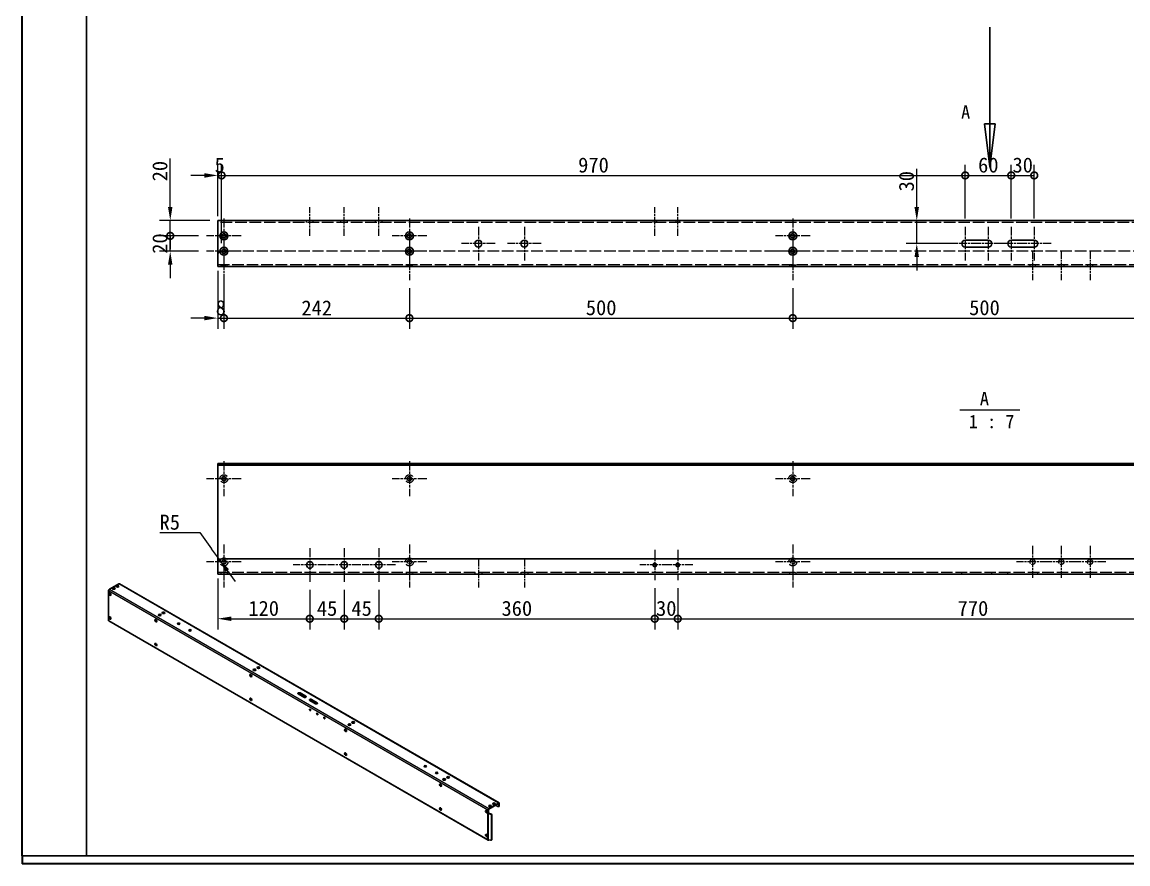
# Model space of a CAD drawing. Header units: millimetres. Extents: x 42 to 2902, y 38 to 2041.
# Drawn here: x 42 to 1484, y 38 to 1136 of the extents above; entities that cross this region are included whole.
import ezdxf

# ---------------------------------------------------------------- set-up
doc = ezdxf.new("R2010")
doc.units = ezdxf.units.MM
doc.header["$LTSCALE"] = 7
doc.linetypes.add('CHAIN', pattern=[0.3543, 0.2362, -0.0295, 0.0591, -0.0295])
doc.linetypes.add('DASHED', pattern=[0.2067, 0.1654, -0.0413])
for name, color, linetype, lineweight, true_color in [('中心标记 (ISO)', 1, 'CHAIN', 18, 0xc2ff0000), ('中心线 (ISO)', 1, 'CHAIN', 18, 0xc2ff0000), ('剖切线 (ISO)', 7, 'CHAIN', 25, 0xc2008000), ('尺寸 (ISO)', 7, 'Continuous', 18, 0xc2008000), ('符号 (ISO)', 7, 'Continuous', 18, 0xc2008000), ('隐藏 (ISO)', 5, 'DASHED', 18, 0xc20000ff)]:
    doc.layers.add(name, color=color, linetype=linetype, lineweight=lineweight, true_color=true_color)
for name, color, linetype, lineweight in [('可见 (ISO)', 7, 'Continuous', 25), ('可见窄的 (ISO)', 7, 'Continuous', 18), ('图框 (ISO)', 7, 'Continuous', 35)]:
    doc.layers.add(name, color=color, linetype=linetype, lineweight=lineweight)
doc.styles.add('HZ_33', font='simfang.ttf')
doc.styles.add('文本样式74', font='SimSun.ttf')
doc.styles.add('最新国标', font='simfang.ttf')
doc.dimstyles.new('默认 (GB)', dxfattribs={"dimscale": 7, "dimtxt": 2.8, "dimasz": 2.5, "dimexe": 2, "dimexo": 1.5, "dimgap": 0.5, "dimtad": 1, "dimtoh": 1, "dimdsep": 46, "dimtxsty": '最新国标', "dimcen": 0.09, "dimdle": 10, "dimaunit": 1, "dimadec": 3, "dimazin": 2, "dimtfac": 0.535714, "dimtdec": 3, "dimtmove": 0, "dimatfit": 3, "dimfxl": 1, "dimtolj": 1, "dimlwd": -1, "dimlwe": -1, "dimarcsym": 0})

# ---------------------------------------------------------------- blocks, each defined once
blk = doc.blocks.new('图框 最新国标')
at = {"layer": '图框 (ISO)'}
for p, q in [((6, 7), (6, 291.5)), ((6, 7), (6, 5.5)), ((6, 7), (6, 5.5)), ((414.5, 5.5), (6, 5.5))]:
    blk.add_line(p, q, dxfattribs=at)
at = {"layer": '图框 (ISO)', "color": 7, "linetype": 'Continuous', "lineweight": 25}
for p, q in [((18, 7), (18, 290)), ((413, 7), (6, 7)), ((413, 7), (18, 7))]:
    blk.add_line(p, q, dxfattribs=at)
at = {"layer": '图框 (ISO)', "style": '文本样式74'}
blk.add_attdef('零件代号_001', (46.18, 287.02), '', height=2.5, rotation=180, dxfattribs=at)
blk = doc.blocks.new('_DotSmall')
at = {"color": 0, "linetype": 'ByBlock', "const_width": 0.5}
blk.add_lwpolyline([(-0.0625, 0, 1), (0.0625, 0, 1)], format="xyb", close=True, dxfattribs=at)
blk = doc.blocks.new('*D22')
at = {"layer": 'Defpoints', "color": 0}
for p in [(302.2, 935.8), (297.2, 872), (302.2, 837)]:
    blk.add_point(p, dxfattribs=at)
at = {"layer": '尺寸 (ISO)', "color": 116, "true_color": 0x000000}
for p, q in [((297.2, 882.5), (297.2, 949.8)), ((302.2, 847.5), (302.2, 949.8)), ((279.7, 935.8), (262.2, 935.8)), ((297.2, 935.8), (302.2, 935.8)), ((302.2, 935.8), (319.7, 935.8))]:
    blk.add_line(p, q, dxfattribs=at)
blk.add_solid([(279.7, 938.7), (279.7, 932.8), (297.2, 935.8)], dxfattribs=at)
at = {"layer": '尺寸 (ISO)', "color": 116, "true_color": 0x000000, "xscale": 17.5, "yscale": 17.5, "zscale": 17.5, "rotation": 180}
blk.add_blockref('_DotSmall', (302.2, 935.8), dxfattribs=at)
at = {"layer": '尺寸 (ISO)', "insert": (299.7, 949.2), "char_height": 19.6, "attachment_point": 5, "style": '最新国标'}
blk.add_mtext('\\A1;5', dxfattribs=at)
blk = doc.blocks.new('*D23')
at = {"layer": 'Defpoints', "color": 0}
for p in [(1332.2, 935.8), (1272.2, 869), (1332.2, 869)]:
    blk.add_point(p, dxfattribs=at)
at = {"layer": '尺寸 (ISO)', "color": 116, "true_color": 0x000000}
for p, q in [((1272.2, 879.5), (1272.2, 949.8)), ((1332.2, 879.5), (1332.2, 949.8)), ((1272.2, 935.8), (1332.2, 935.8))]:
    blk.add_line(p, q, dxfattribs=at)
at = {"layer": '尺寸 (ISO)', "color": 116, "true_color": 0x000000, "xscale": 17.5, "yscale": 17.5, "zscale": 17.5, "rotation": 180}
blk.add_blockref('_DotSmall', (1272.2, 935.8), dxfattribs=at)
at = {"layer": '尺寸 (ISO)', "color": 116, "true_color": 0x000000, "xscale": 17.5, "yscale": 17.5, "zscale": 17.5}
blk.add_blockref('_DotSmall', (1332.2, 935.8), dxfattribs=at)
at = {"layer": '尺寸 (ISO)', "insert": (1302.3, 949.2), "char_height": 19.6, "attachment_point": 5, "style": '最新国标'}
blk.add_mtext('\\A1;60', dxfattribs=at)
blk = doc.blocks.new('*D24')
at = {"layer": 'Defpoints', "color": 0}
for p in [(1272.2, 935.8), (1272.2, 869), (302.2, 837)]:
    blk.add_point(p, dxfattribs=at)
at = {"layer": '尺寸 (ISO)', "color": 116, "true_color": 0x000000}
for p, q in [((302.2, 847.5), (302.2, 949.8)), ((1272.2, 879.5), (1272.2, 949.8)), ((302.2, 935.8), (1272.2, 935.8))]:
    blk.add_line(p, q, dxfattribs=at)
at = {"layer": '尺寸 (ISO)', "color": 116, "true_color": 0x000000, "xscale": 17.5, "yscale": 17.5, "zscale": 17.5, "rotation": 180}
blk.add_blockref('_DotSmall', (302.2, 935.8), dxfattribs=at)
at = {"layer": '尺寸 (ISO)', "color": 116, "true_color": 0x000000, "xscale": 17.5, "yscale": 17.5, "zscale": 17.5}
blk.add_blockref('_DotSmall', (1272.2, 935.8), dxfattribs=at)
at = {"layer": '尺寸 (ISO)', "insert": (787.3, 949.2), "char_height": 19.6, "attachment_point": 5, "style": '最新国标'}
blk.add_mtext('\\A1;970', dxfattribs=at)
blk = doc.blocks.new('*D25')
at = {"layer": 'Defpoints', "color": 0}
for p in [(1362.2, 935.8), (1332.2, 869), (1362.2, 869)]:
    blk.add_point(p, dxfattribs=at)
at = {"layer": '尺寸 (ISO)', "color": 116, "true_color": 0x000000}
for p, q in [((1332.2, 879.5), (1332.2, 949.8)), ((1362.2, 879.5), (1362.2, 949.8)), ((1332.2, 935.8), (1362.2, 935.8))]:
    blk.add_line(p, q, dxfattribs=at)
at = {"layer": '尺寸 (ISO)', "color": 116, "true_color": 0x000000, "xscale": 17.5, "yscale": 17.5, "zscale": 17.5, "rotation": 180}
blk.add_blockref('_DotSmall', (1332.2, 935.8), dxfattribs=at)
at = {"layer": '尺寸 (ISO)', "color": 116, "true_color": 0x000000, "xscale": 17.5, "yscale": 17.5, "zscale": 17.5}
blk.add_blockref('_DotSmall', (1362.2, 935.8), dxfattribs=at)
at = {"layer": '尺寸 (ISO)', "insert": (1347.2, 949.2), "char_height": 19.6, "attachment_point": 5, "style": '最新国标'}
blk.add_mtext('\\A1;30', dxfattribs=at)
blk = doc.blocks.new('*D26')
at = {"layer": 'Defpoints', "color": 0}
for p in [(297.2, 822), (305.2, 814.3), (305.2, 749.8)]:
    blk.add_point(p, dxfattribs=at)
at = {"layer": '尺寸 (ISO)', "color": 116, "true_color": 0x000000}
for p, q in [((297.2, 811.5), (297.2, 735.8)), ((305.2, 803.8), (305.2, 735.8)), ((279.7, 749.8), (262.2, 749.8)), ((297.2, 749.8), (305.2, 749.8)), ((305.2, 749.8), (322.7, 749.8))]:
    blk.add_line(p, q, dxfattribs=at)
blk.add_solid([(279.7, 752.8), (279.7, 746.9), (297.2, 749.8)], dxfattribs=at)
at = {"layer": '尺寸 (ISO)', "color": 116, "true_color": 0x000000, "xscale": 17.5, "yscale": 17.5, "zscale": 17.5, "rotation": 180}
blk.add_blockref('_DotSmall', (305.2, 749.8), dxfattribs=at)
at = {"layer": '尺寸 (ISO)', "insert": (301.2, 763.3), "char_height": 19.6, "attachment_point": 5, "style": '最新国标'}
blk.add_mtext('\\A1;8', dxfattribs=at)
blk = doc.blocks.new('*D27')
at = {"layer": 'Defpoints', "color": 0}
for p in [(305.2, 814.3), (547.2, 799.5), (547.2, 749.8)]:
    blk.add_point(p, dxfattribs=at)
at = {"layer": '尺寸 (ISO)', "color": 116, "true_color": 0x000000}
for p, q in [((305.2, 803.8), (305.2, 735.8)), ((547.2, 789), (547.2, 735.8)), ((305.2, 749.8), (547.2, 749.8))]:
    blk.add_line(p, q, dxfattribs=at)
at = {"layer": '尺寸 (ISO)', "color": 116, "true_color": 0x000000, "xscale": 17.5, "yscale": 17.5, "zscale": 17.5, "rotation": 180}
blk.add_blockref('_DotSmall', (305.2, 749.8), dxfattribs=at)
at = {"layer": '尺寸 (ISO)', "color": 116, "true_color": 0x000000, "xscale": 17.5, "yscale": 17.5, "zscale": 17.5}
blk.add_blockref('_DotSmall', (547.2, 749.8), dxfattribs=at)
at = {"layer": '尺寸 (ISO)', "insert": (426.3, 763.1), "char_height": 19.6, "attachment_point": 5, "style": '最新国标'}
blk.add_mtext('\\A1;242', dxfattribs=at)
blk = doc.blocks.new('*D28')
at = {"layer": 'Defpoints', "color": 0}
for p in [(547.2, 799.5), (1047.2, 799.5), (1047.2, 749.8)]:
    blk.add_point(p, dxfattribs=at)
at = {"layer": '尺寸 (ISO)', "color": 116, "true_color": 0x000000}
for p, q in [((547.2, 789), (547.2, 735.8)), ((1047.2, 789), (1047.2, 735.8)), ((547.2, 749.8), (1047.2, 749.8))]:
    blk.add_line(p, q, dxfattribs=at)
at = {"layer": '尺寸 (ISO)', "color": 116, "true_color": 0x000000, "xscale": 17.5, "yscale": 17.5, "zscale": 17.5, "rotation": 180}
blk.add_blockref('_DotSmall', (547.2, 749.8), dxfattribs=at)
at = {"layer": '尺寸 (ISO)', "color": 116, "true_color": 0x000000, "xscale": 17.5, "yscale": 17.5, "zscale": 17.5}
blk.add_blockref('_DotSmall', (1047.2, 749.8), dxfattribs=at)
at = {"layer": '尺寸 (ISO)', "insert": (797.3, 763.3), "char_height": 19.6, "attachment_point": 5, "style": '最新国标'}
blk.add_mtext('\\A1;500', dxfattribs=at)
blk = doc.blocks.new('*D29')
at = {"layer": 'Defpoints', "color": 0}
for p in [(1047.2, 799.5), (1547.2, 799.5), (1547.2, 749.8)]:
    blk.add_point(p, dxfattribs=at)
at = {"layer": '尺寸 (ISO)', "color": 116, "true_color": 0x000000}
for p, q in [((1047.2, 789), (1047.2, 735.8)), ((1547.2, 789), (1547.2, 735.8)), ((1047.2, 749.8), (1547.2, 749.8))]:
    blk.add_line(p, q, dxfattribs=at)
at = {"layer": '尺寸 (ISO)', "color": 116, "true_color": 0x000000, "xscale": 17.5, "yscale": 17.5, "zscale": 17.5, "rotation": 180}
blk.add_blockref('_DotSmall', (1047.2, 749.8), dxfattribs=at)
at = {"layer": '尺寸 (ISO)', "color": 116, "true_color": 0x000000, "xscale": 17.5, "yscale": 17.5, "zscale": 17.5}
blk.add_blockref('_DotSmall', (1547.2, 749.8), dxfattribs=at)
at = {"layer": '尺寸 (ISO)', "insert": (1297.3, 763.3), "char_height": 19.6, "attachment_point": 5, "style": '最新国标'}
blk.add_mtext('\\A1;500', dxfattribs=at)
blk = doc.blocks.new('*D33')
at = {"layer": 'Defpoints', "color": 0}
for p in [(235.2, 857), (282.5, 857), (282.5, 837)]:
    blk.add_point(p, dxfattribs=at)
at = {"layer": '尺寸 (ISO)', "color": 116, "true_color": 0x000000}
for p, q in [((235.2, 857), (235.2, 874.5)), ((272, 857), (221.2, 857)), ((235.2, 837), (235.2, 857)), ((272, 837), (221.2, 837)), ((235.2, 819.5), (235.2, 802))]:
    blk.add_line(p, q, dxfattribs=at)
blk.add_solid([(232.3, 819.5), (238.1, 819.5), (235.2, 837)], dxfattribs=at)
at = {"layer": '尺寸 (ISO)', "color": 116, "true_color": 0x000000, "xscale": 17.5, "yscale": 17.5, "zscale": 17.5, "rotation": 270}
blk.add_blockref('_DotSmall', (235.2, 857), dxfattribs=at)
at = {"layer": '尺寸 (ISO)', "insert": (221.8, 847), "char_height": 19.6, "attachment_point": 5, "rotation": 90, "style": '最新国标'}
blk.add_mtext('\\A1;20', dxfattribs=at)
blk = doc.blocks.new('*D34')
at = {"layer": 'Defpoints', "color": 0}
for p in [(235.2, 877), (297.2, 877), (282.5, 857)]:
    blk.add_point(p, dxfattribs=at)
at = {"layer": '尺寸 (ISO)', "color": 116, "true_color": 0x000000}
for p, q in [((235.2, 894.5), (235.2, 957.8)), ((286.7, 877), (221.2, 877)), ((235.2, 857), (235.2, 877)), ((272, 857), (221.2, 857)), ((235.2, 857), (235.2, 839.5))]:
    blk.add_line(p, q, dxfattribs=at)
blk.add_solid([(232.3, 894.5), (238.1, 894.5), (235.2, 877)], dxfattribs=at)
at = {"layer": '尺寸 (ISO)', "color": 116, "true_color": 0x000000, "xscale": 17.5, "yscale": 17.5, "zscale": 17.5, "rotation": 90}
blk.add_blockref('_DotSmall', (235.2, 857), dxfattribs=at)
at = {"layer": '尺寸 (ISO)', "insert": (221.8, 941.4), "char_height": 19.6, "attachment_point": 5, "rotation": 90, "style": '最新国标'}
blk.add_mtext('\\A1;20', dxfattribs=at)
blk = doc.blocks.new('*D35')
at = {"layer": 'Defpoints', "color": 0}
for p in [(1209, 877), (1229.1, 877), (1272.2, 847)]:
    blk.add_point(p, dxfattribs=at)
at = {"layer": '尺寸 (ISO)', "color": 116, "true_color": 0x000000}
for p, q in [((1209, 894.5), (1209, 944.5)), ((1209, 847), (1209, 877)), ((1261.7, 847), (1195, 847)), ((1209, 829.5), (1209, 812))]:
    blk.add_line(p, q, dxfattribs=at)
for points in [[(1206, 894.5), (1211.9, 894.5), (1209, 877)], [(1206, 829.5), (1211.9, 829.5), (1209, 847)]]:
    blk.add_solid(points, dxfattribs=at)
at = {"layer": '尺寸 (ISO)', "insert": (1195.6, 928.2), "char_height": 19.6, "attachment_point": 5, "rotation": 90, "style": '最新国标'}
blk.add_mtext('\\A1;30', dxfattribs=at)
blk = doc.blocks.new('二维转换剖视图0')
at = {"layer": '剖切线 (ISO)', "linetype": 'Continuous'}
for p, q in [((186.32, 161.28), (186.32, 143.28)), ((185.32, 143.28), (186.32, 135.28)), ((187.32, 143.28), (185.32, 143.28)), ((186.32, 143.28), (186.32, 135.28)), ((186.32, 135.28), (187.32, 143.28))]:
    blk.add_line(p, q, dxfattribs=at)
at = {"layer": '剖切线 (ISO)', "linetype": 'Continuous', "flags": 128}
blk.add_lwpolyline([(185.32, 143.28), (186.32, 135.28), (187.32, 143.28), (185.32, 143.28)], dxfattribs=at)
at = {"layer": '剖切线 (ISO)'}
blk.add_solid([(185.32, 143.28), (186.32, 135.28), (187.32, 143.28), (185.32, 143.28)], dxfattribs=at)
at = {"layer": '剖切线 (ISO)', "insert": (180.97, 144.22), "char_height": 2.5, "attachment_point": 7, "style": 'HZ_33'}
blk.add_mtext('A', dxfattribs=at)
blk = doc.blocks.new('*D43')
at = {"layer": 'Defpoints', "color": 0}
for p in [(297.2, 421), (417.2, 406.2), (417.2, 358)]:
    blk.add_point(p, dxfattribs=at)
at = {"layer": '尺寸 (ISO)', "color": 116, "true_color": 0x000000}
for p, q in [((297.2, 410.5), (297.2, 344)), ((417.2, 395.7), (417.2, 344)), ((314.7, 358), (417.2, 358))]:
    blk.add_line(p, q, dxfattribs=at)
blk.add_solid([(314.7, 360.9), (314.7, 355.1), (297.2, 358)], dxfattribs=at)
at = {"layer": '尺寸 (ISO)', "color": 116, "true_color": 0x000000, "xscale": 17.5, "yscale": 17.5, "zscale": 17.5}
blk.add_blockref('_DotSmall', (417.2, 358), dxfattribs=at)
at = {"layer": '尺寸 (ISO)', "insert": (357.1, 371.4), "char_height": 19.6, "attachment_point": 5, "style": '最新国标'}
blk.add_mtext('\\A1;120', dxfattribs=at)
blk = doc.blocks.new('*D44')
at = {"layer": 'Defpoints', "color": 0}
for p in [(417.2, 406.2), (462.2, 406.2), (462.2, 358)]:
    blk.add_point(p, dxfattribs=at)
at = {"layer": '尺寸 (ISO)', "color": 116, "true_color": 0x000000}
for p, q in [((417.2, 395.7), (417.2, 344)), ((462.2, 395.7), (462.2, 344)), ((417.2, 358), (462.2, 358))]:
    blk.add_line(p, q, dxfattribs=at)
at = {"layer": '尺寸 (ISO)', "color": 116, "true_color": 0x000000, "xscale": 17.5, "yscale": 17.5, "zscale": 17.5}
blk.add_blockref('_DotSmall', (417.2, 358), dxfattribs=at)
at = {"layer": '尺寸 (ISO)', "color": 116, "true_color": 0x000000, "xscale": 17.5, "yscale": 17.5, "zscale": 17.5, "rotation": 180}
blk.add_blockref('_DotSmall', (462.2, 358), dxfattribs=at)
at = {"layer": '尺寸 (ISO)', "insert": (439.8, 371.4), "char_height": 19.6, "attachment_point": 5, "style": '最新国标'}
blk.add_mtext('\\A1;45', dxfattribs=at)
blk = doc.blocks.new('*D45')
at = {"layer": 'Defpoints', "color": 0}
for p in [(462.2, 406.2), (507.2, 406.2), (507.2, 358)]:
    blk.add_point(p, dxfattribs=at)
at = {"layer": '尺寸 (ISO)', "color": 116, "true_color": 0x000000}
for p, q in [((462.2, 395.7), (462.2, 344)), ((507.2, 395.7), (507.2, 344)), ((462.2, 358), (507.2, 358))]:
    blk.add_line(p, q, dxfattribs=at)
at = {"layer": '尺寸 (ISO)', "color": 116, "true_color": 0x000000, "xscale": 17.5, "yscale": 17.5, "zscale": 17.5}
blk.add_blockref('_DotSmall', (462.2, 358), dxfattribs=at)
at = {"layer": '尺寸 (ISO)', "color": 116, "true_color": 0x000000, "xscale": 17.5, "yscale": 17.5, "zscale": 17.5, "rotation": 180}
blk.add_blockref('_DotSmall', (507.2, 358), dxfattribs=at)
at = {"layer": '尺寸 (ISO)', "insert": (484.8, 371.4), "char_height": 19.6, "attachment_point": 5, "style": '最新国标'}
blk.add_mtext('\\A1;45', dxfattribs=at)
blk = doc.blocks.new('*D46')
at = {"layer": 'Defpoints', "color": 0}
for p in [(507.2, 406.2), (867.2, 408.5), (867.2, 358)]:
    blk.add_point(p, dxfattribs=at)
at = {"layer": '尺寸 (ISO)', "color": 116, "true_color": 0x000000}
for p, q in [((507.2, 395.7), (507.2, 344)), ((867.2, 398), (867.2, 344)), ((507.2, 358), (867.2, 358))]:
    blk.add_line(p, q, dxfattribs=at)
at = {"layer": '尺寸 (ISO)', "color": 116, "true_color": 0x000000, "xscale": 17.5, "yscale": 17.5, "zscale": 17.5, "rotation": 180}
blk.add_blockref('_DotSmall', (507.2, 358), dxfattribs=at)
at = {"layer": '尺寸 (ISO)', "color": 116, "true_color": 0x000000, "xscale": 17.5, "yscale": 17.5, "zscale": 17.5}
blk.add_blockref('_DotSmall', (867.2, 358), dxfattribs=at)
at = {"layer": '尺寸 (ISO)', "insert": (687.3, 371.4), "char_height": 19.6, "attachment_point": 5, "style": '最新国标'}
blk.add_mtext('\\A1;360', dxfattribs=at)
blk = doc.blocks.new('*D47')
at = {"layer": 'Defpoints', "color": 0}
for p in [(867.2, 408.5), (897.2, 408.5), (897.2, 358)]:
    blk.add_point(p, dxfattribs=at)
at = {"layer": '尺寸 (ISO)', "color": 116, "true_color": 0x000000}
for p, q in [((867.2, 398), (867.2, 344)), ((897.2, 398), (897.2, 344)), ((867.2, 358), (897.2, 358))]:
    blk.add_line(p, q, dxfattribs=at)
at = {"layer": '尺寸 (ISO)', "color": 116, "true_color": 0x000000, "xscale": 17.5, "yscale": 17.5, "zscale": 17.5, "rotation": 180}
blk.add_blockref('_DotSmall', (867.2, 358), dxfattribs=at)
at = {"layer": '尺寸 (ISO)', "color": 116, "true_color": 0x000000, "xscale": 17.5, "yscale": 17.5, "zscale": 17.5}
blk.add_blockref('_DotSmall', (897.2, 358), dxfattribs=at)
at = {"layer": '尺寸 (ISO)', "insert": (882.2, 371.4), "char_height": 19.6, "attachment_point": 5, "style": '最新国标'}
blk.add_mtext('\\A1;30', dxfattribs=at)
blk = doc.blocks.new('*D48')
at = {"layer": 'Defpoints', "color": 0}
for p in [(897.2, 408.5), (1667.2, 408.5), (1667.2, 358)]:
    blk.add_point(p, dxfattribs=at)
at = {"layer": '尺寸 (ISO)', "color": 116, "true_color": 0x000000}
for p, q in [((897.2, 398), (897.2, 344)), ((1667.2, 398), (1667.2, 344)), ((897.2, 358), (1667.2, 358))]:
    blk.add_line(p, q, dxfattribs=at)
at = {"layer": '尺寸 (ISO)', "color": 116, "true_color": 0x000000, "xscale": 17.5, "yscale": 17.5, "zscale": 17.5, "rotation": 180}
blk.add_blockref('_DotSmall', (897.2, 358), dxfattribs=at)
at = {"layer": '尺寸 (ISO)', "color": 116, "true_color": 0x000000, "xscale": 17.5, "yscale": 17.5, "zscale": 17.5}
blk.add_blockref('_DotSmall', (1667.2, 358), dxfattribs=at)
at = {"layer": '尺寸 (ISO)', "insert": (1282.3, 371.4), "char_height": 19.6, "attachment_point": 5, "style": '最新国标'}
blk.add_mtext('\\A1;770', dxfattribs=at)
blk = doc.blocks.new('*D53')
at = {"layer": 'Defpoints', "color": 0}
for p in [(299.3, 435.1), (302.2, 431)]:
    blk.add_point(p, dxfattribs=at)
at = {"layer": '尺寸 (ISO)', "color": 116, "true_color": 0x000000}
for p, q in [((221.6, 470.3), (273.8, 470.3)), ((273.8, 470.3), (289, 449.3)), ((299.3, 435.1), (289, 449.3)), ((302.2, 431), (299.3, 435.1)), ((309.6, 420.9), (319.8, 406.7))]:
    blk.add_line(p, q, dxfattribs=at)
blk.add_solid([(311.9, 422.6), (307.2, 419.2), (299.3, 435.1)], dxfattribs=at)
at = {"layer": '尺寸 (ISO)', "insert": (234.6, 483.7), "char_height": 19.6, "attachment_point": 5, "style": '最新国标'}
blk.add_mtext('\\A1;R5', dxfattribs=at)

msp = doc.modelspace()

# ---------------------------------------------------------------- linework, layer by layer
at = {"layer": '中心标记 (ISO)', "ltscale": 7.206874}
for p, q in [((305.2172, 879.6768), (305.2172, 834.2768)), ((547.2172, 879.6768), (547.2172, 834.2768)), ((1047.2172, 879.6768), (1047.2172, 834.2768)), ((327.9172, 856.9768), (282.5172, 856.9768)), ((305.2172, 859.6768), (305.2172, 814.2768)), ((569.9172, 856.9768), (524.5172, 856.9768)), ((547.2172, 859.6768), (547.2172, 814.2768)), ((1069.9172, 856.9768), (1024.5172, 856.9768)), ((1047.2172, 859.6768), (1047.2172, 814.2768)), ((327.9172, 836.9768), (282.5172, 836.9768)), ((569.9172, 836.9768), (524.5172, 836.9768)), ((1069.9172, 836.9768), (1024.5172, 836.9768)), ((305.2172, 563.2319), (305.2172, 517.8319)), ((547.2172, 563.2319), (547.2172, 517.8319)), ((1047.2172, 563.2319), (1047.2172, 517.8319)), ((327.9172, 540.5319), (282.5172, 540.5319)), ((569.9172, 540.5319), (524.5172, 540.5319)), ((1069.9172, 540.5319), (1024.5172, 540.5319)), ((305.2172, 454.7319), (305.2172, 409.3319)), ((547.2172, 454.7319), (547.2172, 409.3319)), ((1047.2172, 454.7319), (1047.2172, 409.3319)), ((327.9172, 432.0319), (282.5172, 432.0319)), ((569.9172, 432.0319), (524.5172, 432.0319)), ((1069.9172, 432.0319), (1024.5172, 432.0319))]:
    msp.add_line(p, q, dxfattribs=at)
at = {"layer": '中心标记 (ISO)', "ltscale": 6.984632}
for p, q in [((637.2172, 868.9768), (637.2172, 824.9768)), ((697.2172, 868.9768), (697.2172, 824.9768)), ((1272.2172, 868.9768), (1272.2172, 824.9768)), ((1302.2172, 868.9768), (1302.2172, 824.9768)), ((1332.2172, 868.9768), (1332.2172, 824.9768)), ((1362.2172, 868.9768), (1362.2172, 824.9768)), ((659.2172, 846.9768), (615.2172, 846.9768)), ((719.2172, 846.9768), (675.2172, 846.9768))]:
    msp.add_line(p, q, dxfattribs=at)
at = {"layer": '中心标记 (ISO)', "ltscale": 6.270285}
for p, q in [((1289.7172, 846.9768), (1250.2172, 846.9768)), ((1324.2172, 846.9768), (1284.7172, 846.9768)), ((1349.7172, 846.9768), (1310.2172, 846.9768)), ((1384.2172, 846.9768), (1344.7172, 846.9768))]:
    msp.add_line(p, q, dxfattribs=at)
at = {"layer": '中心标记 (ISO)', "ltscale": 6.921135}
for p, q in [((417.2172, 449.8319), (417.2172, 406.2319)), ((462.2172, 449.8319), (462.2172, 406.2319)), ((507.2172, 449.8319), (507.2172, 406.2319)), ((439.0172, 428.0319), (395.4172, 428.0319)), ((484.0172, 428.0319), (440.4172, 428.0319)), ((529.0172, 428.0319), (485.4172, 428.0319))]:
    msp.add_line(p, q, dxfattribs=at)
at = {"layer": '中心标记 (ISO)', "ltscale": 6.212184}
for p, q in [((867.2172, 447.5989), (867.2172, 408.4649)), ((897.2172, 447.5989), (897.2172, 408.4649)), ((886.7842, 428.0319), (847.6502, 428.0319)), ((916.7842, 428.0319), (877.6502, 428.0319))]:
    msp.add_line(p, q, dxfattribs=at)
at = {"layer": '中心标记 (ISO)', "ltscale": 6.603647}
for p, q in [((1359.9672, 452.8319), (1359.9672, 411.2319)), ((1397.4672, 452.8319), (1397.4672, 411.2319)), ((1434.9672, 452.8319), (1434.9672, 411.2319)), ((1380.7672, 432.0319), (1339.1672, 432.0319)), ((1418.2672, 432.0319), (1376.6672, 432.0319)), ((1455.7672, 432.0319), (1414.1672, 432.0319))]:
    msp.add_line(p, q, dxfattribs=at)
at = {"layer": '中心线 (ISO)', "ltscale": 5.952797}
for p, q in [((417.2172, 856.9768), (417.2172, 894.4768)), ((462.2172, 856.9768), (462.2172, 894.4768)), ((507.2172, 856.9768), (507.2172, 894.4768)), ((867.2172, 856.9768), (867.2172, 894.4768)), ((897.2172, 856.9768), (897.2172, 894.4768)), ((305.2172, 836.9768), (305.2172, 799.4768)), ((547.2172, 836.9768), (547.2172, 799.4768)), ((1047.2172, 836.9768), (1047.2172, 799.4768)), ((1359.9672, 836.9768), (1359.9672, 799.4768)), ((1397.4672, 836.9768), (1397.4672, 799.4768)), ((1434.9672, 836.9768), (1434.9672, 799.4768)), ((305.2172, 436.0319), (305.2172, 398.5319)), ((547.2172, 436.0319), (547.2172, 398.5319)), ((637.2172, 436.0319), (637.2172, 398.5319)), ((697.2172, 436.0319), (697.2172, 398.5319)), ((1047.2172, 436.0319), (1047.2172, 398.5319))]:
    msp.add_line(p, q, dxfattribs=at)
at = {"layer": '可见 (ISO)'}
for p, q in [((297.2172, 876.9768), (2297.2172, 876.9768)), ((297.2172, 876.9768), (297.2172, 871.9768)), ((297.2172, 871.9768), (297.2172, 821.9768)), ((1272.2172, 851.4768), (1302.2172, 851.4768)), ((1332.2172, 851.4768), (1362.2172, 851.4768)), ((307.9672, 836.9768), (302.4672, 836.9768)), ((549.9672, 836.9768), (544.4672, 836.9768)), ((1049.9672, 836.9768), (1044.4672, 836.9768)), ((1302.2172, 842.4768), (1272.2172, 842.4768)), ((1362.2172, 842.4768), (1332.2172, 842.4768)), ((297.2172, 821.9768), (297.2172, 816.9768)), ((2297.2172, 816.9768), (297.2172, 816.9768)), ((297.2172, 560.5319), (302.2172, 560.5319)), ((297.2172, 560.5319), (297.2172, 558.0319)), ((302.2172, 558.0319), (297.2172, 558.0319)), ((297.2172, 555.5319), (297.2172, 558.0319)), ((297.2172, 431.0319), (297.2172, 555.5319)), ((2292.2172, 560.5319), (302.2172, 560.5319)), ((2292.2172, 558.0319), (302.2172, 558.0319)), ((302.2172, 436.0319), (2292.2172, 436.0319)), ((297.2172, 421.0319), (297.2172, 431.0319)), ((297.2172, 421.0319), (297.2172, 416.0319)), ((2297.2172, 416.0319), (297.2172, 416.0319)), ((154.6445, 355.8444), (154.6445, 394.281)), ((168.2563, 403.5686), (155.882, 396.4243)), ((664.1061, 117.8815), (169.1313, 403.6553)), ((225.7353, 365.3821), (226.9256, 364.6949)), ((155.007, 355.0433), (649.7635, 69.3955)), ((217.6448, 324.4722), (216.4545, 325.1594)), ((349.479, 293.9387), (350.6693, 293.2514)), ((409.6803, 255.7521), (402.2556, 260.0387)), ((404.483, 261.3247), (411.9077, 257.0381)), ((411.9077, 256.3237), (404.483, 260.6103)), ((341.3885, 253.0288), (340.1982, 253.716)), ((424.5295, 247.1789), (417.1049, 251.4655)), ((419.3323, 252.7515), (426.7569, 248.4649)), ((426.7569, 247.7505), (419.3323, 252.0371)), ((473.2227, 222.4952), (474.413, 221.808)), ((465.1322, 181.5853), (463.9419, 182.2725)), ((596.9663, 151.0518), (598.1567, 150.3645)), ((650.8567, 110.6505), (663.2311, 117.7948)), ((650.8567, 109.936), (663.2311, 117.0804)), ((656.8583, 116.4731), (658.0486, 115.7859)), ((663.8498, 116.7232), (663.8498, 113.8654)), ((664.4685, 114.2227), (664.4685, 117.0804)), ((588.8759, 110.1419), (587.6856, 110.8291)), ((649.0917, 105.2396), (649.6193, 104.935)), ((649.0917, 104.5252), (649.0917, 105.2396)), ((649.7104, 104.8824), (649.0917, 104.5252)), ((649.4011, 104.3465), (649.0917, 104.5252)), ((649.6193, 108.5072), (649.6193, 104.935)), ((649.6193, 104.935), (650.238, 105.2922)), ((649.7104, 104.9876), (649.7104, 104.8824)), ((649.7104, 104.8824), (650.0198, 104.7038)), ((649.8989, 104.1453), (652.7914, 103.3666)), ((650.238, 108.8644), (650.238, 105.2922)), ((653.1611, 103.8244), (650.2687, 104.6031)), ((654.3774, 101.5107), (654.3774, 70.2185)), ((654.7472, 101.9686), (654.7472, 70.6763)), ((659.5188, 114.9371), (662.6124, 113.151)), ((663.4874, 113.0643), (664.1061, 113.4215)), ((648.7678, 75.5632), (647.5775, 76.2505)), ((652.7914, 69.2166), (649.8989, 69.9953)), ((650.6385, 69.4821), (650.6385, 69.7962)), ((650.8567, 69.3562), (650.6385, 69.4821)), ((650.8567, 69.7375), (650.8567, 69.3562)), ((650.8567, 69.3562), (651.3071, 69.6162)), ((654.5226, 70.0038), (654.1528, 69.5459))]:
    msp.add_line(p, q, dxfattribs=at)
for centre, radius in [((305.2172, 856.9768), 5.2), ((305.2172, 856.9768), 2.75), ((547.2172, 856.9768), 5.2), ((547.2172, 856.9768), 2.75), ((637.2172, 846.9768), 4.5), ((697.2172, 846.9768), 4.5), ((1047.2172, 856.9768), 5.2), ((1047.2172, 856.9768), 2.75), ((305.2172, 836.9768), 5.2), ((305.2172, 836.9768), 2.75), ((547.2172, 836.9768), 5.2), ((547.2172, 836.9768), 2.75), ((1047.2172, 836.9768), 5.2), ((1047.2172, 836.9768), 2.75), ((305.2172, 540.5319), 2.75), ((547.2172, 540.5319), 2.75), ((1047.2172, 540.5319), 2.75), ((417.2172, 428.0319), 4.3), ((462.2172, 428.0319), 4.3), ((507.2172, 428.0319), 4.3), ((867.2172, 428.0319), 2.067), ((897.2172, 428.0319), 2.067)]:
    msp.add_circle(centre, radius, dxfattribs=at)
for centre, radius, start, end in [((1272.2172, 846.9768), 4.5, 90, 270), ((1302.2172, 846.9768), 4.5, 270, 90), ((1332.2172, 846.9768), 4.5, 90, 270), ((1362.2172, 846.9768), 4.5, 270, 90), ((302.2172, 431.0319), 5, 90, 180)]:
    msp.add_arc(centre, radius, start, end, dxfattribs=at)
for centre, major_axis, ratio, start_param, end_param in [((155.882, 394.9954), (0.875, 1.5155), 0.577350269, 0.785398163, 2.35619449), ((157.2431, 390.3516), (-0.4812, 0.8335), 0.577350269, 0.012856841, 3.128735812), ((157.2308, 390.3444), (-0.4813, 0.8335), 0.577350269, 5.880247181, 9.827716087), ((161.5742, 396.7243), (0.9625, 0), 0.577350269, 5.880247181, 9.827716087), ((161.5742, 396.7101), (0.9625, 0), 0.577350269, 0.012856841, 3.128735812), ((166.5239, 399.5821), (0.9625, 0), 0.577350269, 5.880247181, 9.827716087), ((166.5239, 399.5678), (0.9625, 0), 0.577350269, 0.012856841, 3.128735812), ((168.2563, 402.1398), (0.875, 1.5155), 0.577350269, 0, 0.785398163), ((221.4661, 362.1457), (0.9625, 0), 0.577350269, 5.880247181, 9.827716087), ((221.4661, 362.1314), (0.9625, 0), 0.577350269, 0.012856841, 3.128735812), ((226.4159, 365.0035), (0.9625, 0), 0.577350269, 5.880247181, 9.827716087), ((226.4159, 364.9892), (0.9625, 0), 0.577350269, 0.012856841, 3.128735812), ((155.882, 356.5588), (-0.875, -1.5155), 0.577350269, 5.497787144, 6.283185307), ((157.2431, 359.3451), (-0.4812, 0.8335), 0.577350269, 0.012856841, 3.128735812), ((157.2308, 359.338), (-0.4813, 0.8335), 0.577350269, 5.880247181, 9.827716087), ((217.1351, 355.773), (-0.4812, 0.8335), 0.577350269, 0.012856841, 3.128735812), ((217.1227, 355.7658), (-0.4813, 0.8335), 0.577350269, 5.880247181, 9.827716087), ((246.2149, 350.7005), (-1.575, 0), 0.577350269, 3.54530734, 5.879470621), ((261.0641, 342.1273), (-1.575, 0), 0.577350269, 3.54530734, 5.879470621), ((217.1351, 324.7665), (-0.4812, 0.8335), 0.577350269, 0.012856841, 3.128735812), ((217.1227, 324.7594), (-0.4813, 0.8335), 0.577350269, 5.880247181, 9.827716087), ((345.2098, 290.7023), (0.9625, 0), 0.577350269, 5.880247181, 9.827716087), ((345.2098, 290.688), (0.9625, 0), 0.577350269, 0.012856841, 3.128735812), ((350.1596, 293.56), (0.9625, 0), 0.577350269, 5.880247181, 9.827716087), ((350.1596, 293.5457), (0.9625, 0), 0.577350269, 0.012856841, 3.128735812), ((340.8788, 284.3295), (-0.4812, 0.8335), 0.577350269, 0.012856841, 3.128735812), ((340.8664, 284.3224), (-0.4813, 0.8335), 0.577350269, 5.880247181, 9.827716087), ((403.3693, 260.6817), (-1.575, 0), 0.577350269, 3.926990817, 7.068583471), ((403.3693, 259.9673), (-1.575, 0), 0.577350269, 3.926990817, 5.879470621), ((340.8788, 253.3231), (-0.4812, 0.8335), 0.577350269, 0.012856841, 3.128735812), ((340.8664, 253.3159), (-0.4813, 0.8335), 0.577350269, 5.880247181, 9.827716087), ((410.794, 256.3951), (1.575, 0), 0.577350269, 3.926990817, 7.068583471), ((410.794, 255.6807), (-1.575, 0), 0.577350269, 3.54530734, 3.926990817), ((418.2186, 252.1085), (-1.575, 0), 0.577350269, 3.926990817, 7.068583471), ((418.2186, 251.3941), (-1.575, 0), 0.577350269, 3.926990817, 5.879470621), ((425.6432, 247.8219), (1.575, 0), 0.577350269, 3.926990817, 7.068583471), ((425.6432, 247.1075), (-1.575, 0), 0.577350269, 3.54530734, 3.926990817), ((418.2805, 239.6416), (0.5775, -1.0003), 0.577350269, 3.706913718, 5.717864243), ((427.5612, 234.2834), (0.5775, -1.0003), 0.577350269, 3.706913718, 5.717864243), ((436.842, 228.9251), (0.5775, -1.0003), 0.577350269, 3.706913718, 5.717864243), ((468.9535, 219.2588), (0.9625, 0), 0.577350269, 5.880247181, 9.827716087), ((468.9535, 219.2445), (0.9625, 0), 0.577350269, 0.012856841, 3.128735812), ((473.9032, 222.1166), (0.9625, 0), 0.577350269, 5.880247181, 9.827716087), ((473.9032, 222.1023), (0.9625, 0), 0.577350269, 0.012856841, 3.128735812), ((464.6225, 212.8861), (-0.4812, 0.8335), 0.577350269, 0.012856841, 3.128735812), ((464.6101, 212.8789), (-0.4813, 0.8335), 0.577350269, 5.880247181, 9.827716087), ((464.6225, 181.8796), (-0.4812, 0.8335), 0.577350269, 0.012856841, 3.128735812), ((464.6101, 181.8725), (-0.4813, 0.8335), 0.577350269, 5.880247181, 9.827716087), ((567.9484, 164.9475), (-1.575, 0), 0.577350269, 3.54530734, 5.879470621), ((582.7977, 156.3743), (-1.575, 0), 0.577350269, 3.54530734, 5.879470621), ((592.6972, 147.8154), (0.9625, 0), 0.577350269, 5.880247181, 9.827716087), ((592.6972, 147.8011), (0.9625, 0), 0.577350269, 0.012856841, 3.128735812), ((597.6469, 150.6731), (0.9625, 0), 0.577350269, 5.880247181, 9.827716087), ((597.6469, 150.6588), (0.9625, 0), 0.577350269, 0.012856841, 3.128735812), ((588.3662, 141.4426), (-0.4812, 0.8335), 0.577350269, 0.012856841, 3.128735812), ((588.3538, 141.4355), (-0.4813, 0.8335), 0.577350269, 5.880247181, 9.827716087), ((657.5389, 116.0945), (0.9625, 0), 0.577350269, 5.880247181, 9.827716087), ((657.5389, 116.0802), (0.9625, 0), 0.577350269, 0.012856841, 3.128735812), ((663.2311, 116.366), (0.875, 1.5155), 0.577350269, 5.497787144, 7.068583471), ((663.2311, 116.366), (0.4375, 0.7578), 0.577350269, 5.497787144, 7.068583471), ((588.3662, 110.4362), (-0.4812, 0.8335), 0.577350269, 0.012856841, 3.128735812), ((588.3538, 110.429), (-0.4813, 0.8335), 0.577350269, 5.880247181, 9.827716087), ((648.2581, 106.864), (-0.4813, 0.8335), 0.577350269, 0.012856841, 3.128735812), ((648.2457, 106.8568), (-0.4813, 0.8335), 0.577350269, 5.880247181, 9.827716087), ((650.6385, 105.061), (1.75, 0), 0.577350269, 3.926990817, 4.276056667), ((650.8567, 109.2216), (-0.875, -1.5155), 0.577350269, 3.926990817, 5.497787144), ((650.6385, 105.061), (-0.875, 0), 0.577350269, 0.785398163, 1.134464014), ((650.8567, 109.2216), (-0.4375, -0.7578), 0.577350269, 3.926990817, 5.497787144), ((652.5891, 113.2367), (0.9625, 0), 0.577350269, 5.880247181, 9.827716087), ((652.5891, 113.2224), (0.9625, 0), 0.577350269, 0.012856841, 3.128735812), ((652.7914, 101.9377), (1.3614, -1.0996), 0.739997209, 0.538706329, 2.109502656), ((653.1611, 102.3956), (-1.3614, 1.0996), 0.739997209, 3.680298983, 5.25109531), ((662.6124, 114.5799), (0.875, -1.5155), 0.577350269, 5.497787144, 7.068583471), ((663.2311, 114.9371), (0.875, -1.5155), 0.577350269, 0, 0.785398163), ((648.2581, 75.8575), (-0.4813, 0.8335), 0.577350269, 0.012856841, 3.128735812), ((648.2457, 75.8504), (-0.4813, 0.8335), 0.577350269, 5.880247181, 9.827716087), ((650.6385, 70.911), (-1.75, 0), 0.577350269, 0.785398163, 1.134464014), ((650.6385, 70.911), (-0.875, -1.5155), 0.577350269, 5.497787144, 7.068583471), ((652.7914, 70.6455), (1.3614, -1.0996), 0.739997209, 5.25109531, 6.821891636), ((653.1611, 71.1033), (1.3614, -1.0996), 0.739997209, 0, 0.538706329)]:
    msp.add_ellipse(centre, major_axis=major_axis, ratio=ratio, start_param=start_param, end_param=end_param, dxfattribs=at)
for centre, major_axis in [((156.6244, 389.9944), (-0.91, 1.5762)), ((161.5742, 397.4245), (1.82, 0)), ((166.5239, 400.2822), (1.82, 0)), ((156.6244, 358.9879), (-0.91, 1.5762)), ((221.4661, 362.8459), (1.82, 0)), ((226.4159, 365.7036), (1.82, 0)), ((216.5164, 355.4157), (-0.91, 1.5762)), ((246.2149, 351.4149), (1.575, 0)), ((261.0641, 342.8417), (1.575, 0)), ((216.5164, 324.4093), (-0.91, 1.5762)), ((345.2098, 291.4024), (1.82, 0)), ((350.1596, 294.2602), (1.82, 0)), ((340.2601, 283.9723), (-0.91, 1.5762)), ((340.2601, 252.9658), (-0.91, 1.5762)), ((417.6617, 239.2844), (-0.5775, 1.0003)), ((426.9425, 233.9262), (-0.5775, 1.0003)), ((436.2233, 228.5679), (-0.5775, 1.0003)), ((468.9535, 219.959), (1.82, 0)), ((473.9032, 222.8167), (1.82, 0)), ((464.0037, 212.5288), (-0.91, 1.5762)), ((464.0037, 181.5224), (-0.91, 1.5762)), ((567.9484, 165.6619), (1.575, 0)), ((582.7977, 157.0887), (1.575, 0)), ((592.6972, 148.5155), (1.82, 0)), ((597.6469, 151.3732), (1.82, 0)), ((587.7474, 141.0854), (-0.91, 1.5762)), ((657.5389, 116.7946), (1.82, 0)), ((587.7474, 110.0789), (-0.91, 1.5762)), ((647.6394, 106.5068), (-0.91, 1.5762)), ((652.5891, 113.9369), (1.82, 0)), ((647.6394, 75.5003), (-0.91, 1.5762))]:
    msp.add_ellipse(centre, major_axis=major_axis, ratio=0.577350269, dxfattribs=at)
at = {"layer": '可见窄的 (ISO)'}
for p, q in [((649.6193, 108.5072), (154.6445, 394.281)), ((155.882, 396.4243), (650.8567, 110.6505)), ((663.2311, 117.7948), (168.2563, 403.5686)), ((154.6445, 355.8444), (649.4011, 70.1966)), ((404.483, 261.3247), (404.483, 260.6103)), ((411.9077, 257.0381), (411.9077, 256.3237)), ((419.3323, 252.7515), (419.3323, 252.0371)), ((426.7569, 248.4649), (426.7569, 247.7505)), ((663.2311, 117.0804), (663.2311, 117.7948)), ((663.8498, 116.7232), (663.2311, 117.0804)), ((664.4685, 117.0804), (663.8498, 116.7232)), ((650.0198, 104.7038), (649.4011, 104.3465)), ((649.4011, 70.1966), (649.4011, 104.3465)), ((650.238, 108.8644), (649.6193, 108.5072)), ((650.2687, 104.6031), (649.8989, 104.1453)), ((649.8989, 104.1453), (649.8989, 69.9953)), ((650.8567, 110.6505), (650.8567, 109.936)), ((653.1611, 103.8244), (652.7914, 103.3666)), ((654.3774, 101.5107), (654.7472, 101.9686)), ((664.4685, 114.2227), (663.8498, 113.8654)), ((654.7472, 70.6763), (654.3774, 70.2185))]:
    msp.add_line(p, q, dxfattribs=at)
for centre in [(867.2172, 428.0319), (897.2172, 428.0319)]:
    msp.add_arc(centre, 2.5, 80, 350, dxfattribs=at)
at = {"layer": '符号 (ISO)'}
msp.add_line((1264.9667, 630.1745), (1343.5632, 630.1745), dxfattribs=at)
at = {"layer": '隐藏 (ISO)', "ltscale": 13.040241}
for p, q in [((2297.2172, 874.4768), (297.2172, 874.4768)), ((297.2172, 819.4768), (2297.2172, 819.4768)), ((297.2172, 418.5319), (2297.2172, 418.5319))]:
    msp.add_line(p, q, dxfattribs=at)
at = {"layer": '隐藏 (ISO)', "ltscale": 0.680149}
for p, q in [((412.9172, 874.4768), (412.9172, 876.9768)), ((421.5172, 874.4768), (421.5172, 876.9768)), ((457.9172, 874.4768), (457.9172, 876.9768)), ((466.5172, 874.4768), (466.5172, 876.9768)), ((502.9172, 874.4768), (502.9172, 876.9768)), ((511.5172, 874.4768), (511.5172, 876.9768)), ((864.7172, 876.9768), (864.7172, 874.4768)), ((865.1502, 874.4768), (865.1502, 876.9768)), ((869.2842, 874.4768), (869.2842, 876.9768)), ((869.7172, 874.4768), (869.7172, 876.9768)), ((894.7172, 876.9768), (894.7172, 874.4768)), ((895.1502, 874.4768), (895.1502, 876.9768)), ((899.2842, 874.4768), (899.2842, 876.9768)), ((899.7172, 874.4768), (899.7172, 876.9768)), ((1356.6672, 819.4768), (1356.6672, 816.9768)), ((1363.2672, 819.4768), (1363.2672, 816.9768)), ((1394.1672, 819.4768), (1394.1672, 816.9768)), ((1400.7672, 819.4768), (1400.7672, 816.9768)), ((1431.6672, 819.4768), (1431.6672, 816.9768)), ((1438.2672, 819.4768), (1438.2672, 816.9768)), ((632.7172, 418.5319), (632.7172, 416.0319)), ((641.7172, 418.5319), (641.7172, 416.0319)), ((692.7172, 418.5319), (692.7172, 416.0319)), ((701.7172, 418.5319), (701.7172, 416.0319)), ((1267.7172, 416.0319), (1267.7172, 418.5319)), ((1306.7172, 416.0319), (1306.7172, 418.5319)), ((1327.7172, 416.0319), (1327.7172, 418.5319)), ((1366.7172, 416.0319), (1366.7172, 418.5319))]:
    msp.add_line(p, q, dxfattribs=at)
at = {"layer": '隐藏 (ISO)', "ltscale": 0.067925}
msp.add_line((302.4672, 836.9768), (302.2172, 836.9768), dxfattribs=at)
at = {"layer": '隐藏 (ISO)', "ltscale": 12.5733}
msp.add_line((544.4672, 836.9768), (307.9672, 836.9768), dxfattribs=at)
at = {"layer": '隐藏 (ISO)', "ltscale": 13.144814}
for p, q in [((1044.4672, 836.9768), (549.9672, 836.9768)), ((1544.4672, 836.9768), (1049.9672, 836.9768))]:
    msp.add_line(p, q, dxfattribs=at)
at = {"layer": '隐藏 (ISO)', "ltscale": 0.942677}
for p, q in [((302.4672, 819.4268), (300.0172, 816.9768)), ((307.9672, 819.4268), (310.4172, 816.9768)), ((544.4672, 819.4268), (542.0172, 816.9768)), ((549.9672, 819.4268), (552.4172, 816.9768)), ((1044.4672, 819.4268), (1042.0172, 816.9768)), ((1049.9672, 819.4268), (1052.4172, 816.9768)), ((302.4672, 418.4819), (300.0172, 416.0319)), ((307.9672, 418.4819), (310.4172, 416.0319)), ((544.4672, 418.4819), (542.0172, 416.0319)), ((549.9672, 418.4819), (552.4172, 416.0319)), ((1044.4672, 418.4819), (1042.0172, 416.0319)), ((1049.9672, 418.4819), (1052.4172, 416.0319))]:
    msp.add_line(p, q, dxfattribs=at)
at = {"layer": '隐藏 (ISO)', "ltscale": 0.013505}
for p, q in [((302.4672, 819.4768), (302.4672, 819.4268)), ((307.9672, 819.4768), (307.9672, 819.4268)), ((544.4672, 819.4768), (544.4672, 819.4268)), ((549.9672, 819.4768), (549.9672, 819.4268)), ((1044.4672, 819.4768), (1044.4672, 819.4268)), ((1049.9672, 819.4768), (1049.9672, 819.4268)), ((302.4672, 418.5319), (302.4672, 418.4819)), ((307.9672, 418.5319), (307.9672, 418.4819)), ((544.4672, 418.5319), (544.4672, 418.4819)), ((549.9672, 418.5319), (549.9672, 418.4819)), ((1044.4672, 418.5319), (1044.4672, 418.4819)), ((1049.9672, 418.5319), (1049.9672, 418.4819))]:
    msp.add_line(p, q, dxfattribs=at)
at = {"layer": '隐藏 (ISO)', "ltscale": 2.350671}
for p, q in [((302.4672, 819.4268), (307.9672, 819.4268)), ((544.4672, 819.4268), (549.9672, 819.4268)), ((1044.4672, 819.4268), (1049.9672, 819.4268)), ((302.4672, 418.4819), (307.9672, 418.4819)), ((544.4672, 418.4819), (549.9672, 418.4819)), ((1044.4672, 418.4819), (1049.9672, 418.4819))]:
    msp.add_line(p, q, dxfattribs=at)
at = {"layer": '隐藏 (ISO)', "ltscale": 11.29054}
for centre in [(305.2172, 540.5319), (547.2172, 540.5319), (1047.2172, 540.5319), (305.2172, 432.0319), (547.2172, 432.0319), (1047.2172, 432.0319)]:
    msp.add_circle(centre, 5.2, dxfattribs=at)
at = {"layer": '隐藏 (ISO)', "ltscale": 4.701442}
for centre in [(305.2172, 432.0319), (547.2172, 432.0319), (1047.2172, 432.0319)]:
    msp.add_circle(centre, 2.75, dxfattribs=at)
at = {"layer": '隐藏 (ISO)', "ltscale": 5.64175}
for centre in [(1359.9672, 432.0319), (1397.4672, 432.0319), (1434.9672, 432.0319)]:
    msp.add_circle(centre, 3.3, dxfattribs=at)
at = {"layer": '隐藏 (ISO)', "ltscale": 2.136965}
msp.add_arc((302.2172, 831.9768), 5, 90, 180, dxfattribs=at)

# ---------------------------------------------------------------- block references
at = {"xscale": 7, "yscale": 7, "zscale": 7}
msp.add_blockref('图框 最新国标', (0, 0), dxfattribs=at)
at = {"layer": '剖切线 (ISO)', "xscale": 7, "yscale": 7, "zscale": 7}
msp.add_blockref('二维转换剖视图0', (0, 0), dxfattribs=at)

# ---------------------------------------------------------------- texts
at = {"layer": '符号 (ISO)', "char_height": 17.5, "attachment_point": 7, "style": 'HZ_33'}
for s, insert in [('A ', (1291.2775, 636.203)), (' 1 : 7', (1264.9667, 606.0319))]:
    msp.add_mtext(s, dxfattribs=dict(at, insert=insert))

# ---------------------------------------------------------------- dimensions: what is measured, and where the dimension line sits
at = {"layer": '尺寸 (ISO)', "color": 116, "true_color": 0x00803f}
for base, p1, p2, angle, override, picture, middle in [((235.2172, 876.9768), (282.5172, 856.9768), (297.2172, 876.9768), 90, {"dimgap": 0.5, "dimtoh": 0, "dimdec": 2, "dimblk1": 'DotSmall', "dimsah": 1, "dimdle": 0, "dimtol": 0, "dimlim": 0, "dimtp": 0, "dimtm": 0, "dimtdec": 3, "dimtofl": 1, "dimatfit": 1}, '*D34', (235.2172, 941.3799)), ((302.2172, 935.762), (297.2172, 871.9768), (302.2172, 836.9768), 180, {"dimgap": 0.5, "dimtoh": 0, "dimdec": 2, "dimblk2": 'DotSmall', "dimsah": 1, "dimdle": 0, "dimtol": 0, "dimlim": 0, "dimtp": 0, "dimtm": 0, "dimtdec": 3, "dimtofl": 1, "dimatfit": 1}, '*D22', (299.7172, 935.762)), ((1272.2172, 935.762), (302.2172, 836.9768), (1272.2172, 868.9768), 180, {"dimgap": 0.5, "dimtoh": 0, "dimdec": 2, "dimblk1": 'DotSmall', "dimblk2": 'DotSmall', "dimsah": 1, "dimdle": 0, "dimtol": 0, "dimlim": 0, "dimtp": 0, "dimtm": 0, "dimtdec": 3, "dimtofl": 0, "dimatfit": 1}, '*D24', (787.2872, 935.762)), ((1332.2172, 935.762), (1272.2172, 868.9768), (1332.2172, 868.9768), 180, {"dimgap": 0.5, "dimtoh": 0, "dimdec": 2, "dimblk1": 'DotSmall', "dimblk2": 'DotSmall', "dimsah": 1, "dimdle": 0, "dimtol": 0, "dimlim": 0, "dimtp": 0, "dimtm": 0, "dimtdec": 3, "dimtofl": 0, "dimatfit": 1}, '*D23', (1302.2872, 935.762)), ((1362.2172, 935.762), (1332.2172, 868.9768), (1362.2172, 868.9768), 180, {"dimgap": 0.5, "dimtoh": 0, "dimdec": 2, "dimblk1": 'DotSmall', "dimblk2": 'DotSmall', "dimsah": 1, "dimdle": 0, "dimtol": 0, "dimlim": 0, "dimtp": 0, "dimtm": 0, "dimtdec": 3, "dimtofl": 1, "dimatfit": 1}, '*D25', (1347.2172, 935.762)), ((1208.9626, 876.9768), (1272.2172, 846.9768), (1229.1371, 876.9768), 270, {"dimgap": 0.5, "dimtoh": 0, "dimdec": 2, "dimse2": 1, "dimtol": 0, "dimlim": 0, "dimtp": 0, "dimtm": 0, "dimtdec": 3, "dimtofl": 1, "dimatfit": 1}, '*D35', (1208.9626, 928.2448)), ((235.2172, 856.9768), (282.5172, 836.9768), (282.5172, 856.9768), 90, {"dimgap": 0.5, "dimtoh": 0, "dimdec": 2, "dimblk2": 'DotSmall', "dimsah": 1, "dimdle": 0, "dimtol": 0, "dimlim": 0, "dimtp": 0, "dimtm": 0, "dimtdec": 3, "dimtofl": 1, "dimatfit": 1}, '*D33', (235.2172, 846.9768)), ((305.2172, 749.8464), (297.2172, 821.9768), (305.2172, 814.2768), 180, {"dimgap": 0.5, "dimtoh": 0, "dimdec": 2, "dimblk2": 'DotSmall', "dimsah": 1, "dimdle": 0, "dimtol": 0, "dimlim": 0, "dimtp": 0, "dimtm": 0, "dimtdec": 3, "dimtofl": 1, "dimatfit": 1}, '*D26', (301.2172, 749.8464)), ((547.2172, 749.8464), (305.2172, 814.2768), (547.2172, 799.4768), 180, {"dimgap": 0.5, "dimtoh": 0, "dimdec": 2, "dimblk1": 'DotSmall', "dimblk2": 'DotSmall', "dimsah": 1, "dimdle": 0, "dimtol": 0, "dimlim": 0, "dimtp": 0, "dimtm": 0, "dimtdec": 3, "dimtofl": 0, "dimatfit": 1}, '*D27', (426.2872, 749.8464)), ((1047.2172, 749.8464), (547.2172, 799.4768), (1047.2172, 799.4768), 180, {"dimgap": 0.5, "dimtoh": 0, "dimdec": 2, "dimblk1": 'DotSmall', "dimblk2": 'DotSmall', "dimsah": 1, "dimdle": 0, "dimtol": 0, "dimlim": 0, "dimtp": 0, "dimtm": 0, "dimtdec": 3, "dimtofl": 0, "dimatfit": 1}, '*D28', (797.2872, 749.8464)), ((1547.2172, 749.8464), (1047.2172, 799.4768), (1547.2172, 799.4768), 180, {"dimgap": 0.5, "dimtoh": 0, "dimdec": 2, "dimblk1": 'DotSmall', "dimblk2": 'DotSmall', "dimsah": 1, "dimdle": 0, "dimtol": 0, "dimlim": 0, "dimtp": 0, "dimtm": 0, "dimtdec": 3, "dimtofl": 0, "dimatfit": 1}, '*D29', (1297.2872, 749.8464)), ((417.2172, 358.0319), (297.2172, 421.0319), (417.2172, 406.2319), 180, {"dimgap": 0.5, "dimtoh": 0, "dimdec": 2, "dimblk2": 'DotSmall', "dimsah": 1, "dimdle": 0, "dimtol": 0, "dimlim": 0, "dimtp": 0, "dimtm": 0, "dimtdec": 3, "dimtofl": 0, "dimatfit": 1}, '*D43', (357.1472, 358.0319)), ((462.2172, 358.0319), (417.2172, 406.2319), (462.2172, 406.2319), 180, {"dimgap": 0.5, "dimtoh": 0, "dimdec": 2, "dimblk1": 'DotSmall', "dimblk2": 'DotSmall', "dimsah": 1, "dimdle": 0, "dimtol": 0, "dimlim": 0, "dimtp": 0, "dimtm": 0, "dimtdec": 3, "dimtofl": 0}, '*D44', (439.7872, 358.0319)), ((507.2172, 358.0319), (462.2172, 406.2319), (507.2172, 406.2319), 180, {"dimgap": 0.5, "dimtoh": 0, "dimdec": 2, "dimblk1": 'DotSmall', "dimblk2": 'DotSmall', "dimsah": 1, "dimdle": 0, "dimtol": 0, "dimlim": 0, "dimtp": 0, "dimtm": 0, "dimtdec": 3, "dimtofl": 0}, '*D45', (484.7872, 358.0319)), ((867.2172, 358.0319), (507.2172, 406.2319), (867.2172, 408.4649), 180, {"dimgap": 0.5, "dimtoh": 0, "dimdec": 2, "dimblk1": 'DotSmall', "dimblk2": 'DotSmall', "dimsah": 1, "dimdle": 0, "dimtol": 0, "dimlim": 0, "dimtp": 0, "dimtm": 0, "dimtdec": 3, "dimtofl": 0, "dimatfit": 1}, '*D46', (687.2872, 358.0319)), ((897.2172, 358.0319), (867.2172, 408.4649), (897.2172, 408.4649), 180, {"dimgap": 0.5, "dimtoh": 0, "dimdec": 2, "dimblk1": 'DotSmall', "dimblk2": 'DotSmall', "dimsah": 1, "dimdle": 0, "dimtol": 0, "dimlim": 0, "dimtp": 0, "dimtm": 0, "dimtdec": 3, "dimtofl": 1, "dimatfit": 1}, '*D47', (882.2172, 358.0319)), ((1667.2172, 358.0319), (897.2172, 408.4649), (1667.2172, 408.4649), 180, {"dimgap": 0.5, "dimtoh": 0, "dimdec": 2, "dimblk1": 'DotSmall', "dimblk2": 'DotSmall', "dimsah": 1, "dimdle": 0, "dimtol": 0, "dimlim": 0, "dimtp": 0, "dimtm": 0, "dimtdec": 3, "dimtofl": 0, "dimatfit": 1}, '*D48', (1282.2872, 358.0319))]:
    dim = msp.add_linear_dim(base=base, p1=p1, p2=p2, angle=angle, dimstyle='默认 (GB)', override=override, dxfattribs=at)
    dim.commit()
    dim.dimension.update_dxf_attribs({"geometry": picture, "text_midpoint": middle, "dimtype": 160})
dim = msp.add_radius_dim(center=(302.2172, 431.0319), mpoint=(299.284, 435.0811), dimstyle='默认 (GB)', override={"dimgap": 0.5, "dimtih": 1, "dimdec": 2, "dimlfac": 1, "dimcen": 0, "dimtol": 0, "dimlim": 0, "dimtp": 0, "dimtm": 0, "dimtdec": 3}, dxfattribs=at)
dim.commit()
dim.dimension.update_dxf_attribs({"geometry": '*D53', "text_midpoint": (234.6189, 470.2747), "dimtype": 164})

doc.saveas('drawing.dxf')
